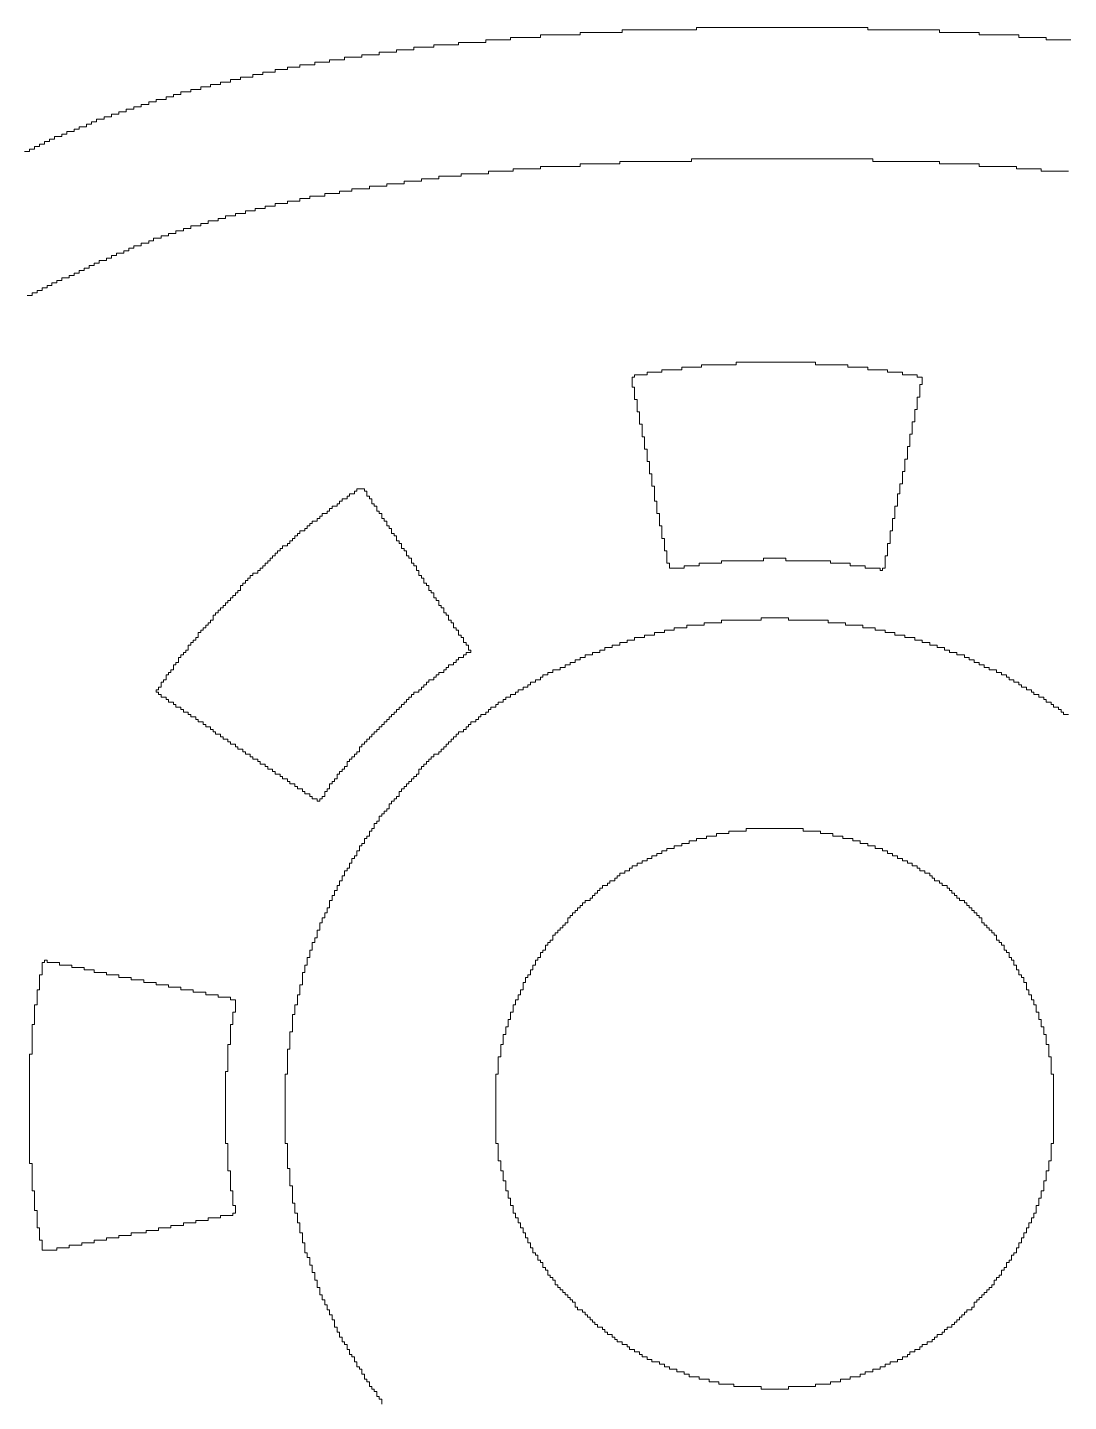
# Model space of a CAD drawing. Header units: inches. Extents: x 0.67 to 2.91, y 19.19 to 21.69.
# Drawn here: x 1.5884 to 1.8656, y 20.0282 to 20.394 of the extents above; entities that cross this region are included whole.
import ezdxf

# ---------------------------------------------------------------- set-up
doc = ezdxf.new("R2010")
doc.units = ezdxf.units.IN
doc.header["$LTSCALE"] = 1.21
doc.header["$MEASUREMENT"] = 0
doc.layers.add('R2V', color=7, linetype='Continuous')

msp = doc.modelspace()

# ---------------------------------------------------------------- linework, layer by layer
at = {"layer": 'R2V', "color": 5, "lineweight": 5}
for points in [[(1.58766, 20.36094, 0), (1.58899, 20.36094, 0), (1.58899, 20.3616, 0), (1.59031, 20.3616, 0), (1.59031, 20.36226, 0), (1.59163, 20.36226, 0), (1.59163, 20.36292, 0), (1.59295, 20.36292, 0), (1.59295, 20.36358, 0), (1.59427, 20.36358, 0), (1.59427, 20.36424, 0), (1.59559, 20.36424, 0), (1.59559, 20.3649, 0), (1.59757, 20.3649, 0), (1.59757, 20.36556, 0), (1.59889, 20.36556, 0), (1.59889, 20.36622, 0), (1.60087, 20.36622, 0), (1.60087, 20.36688, 0), (1.60219, 20.36688, 0), (1.60219, 20.36754, 0), (1.60417, 20.36754, 0), (1.60417, 20.3682, 0), (1.60549, 20.3682, 0), (1.60549, 20.36886, 0), (1.60681, 20.36886, 0), (1.60681, 20.36952, 0), (1.60879, 20.36952, 0), (1.60879, 20.37018, 0), (1.61077, 20.37018, 0), (1.61077, 20.37084, 0), (1.61275, 20.37084, 0), (1.61275, 20.37151, 0), (1.61473, 20.37151, 0), (1.61473, 20.37217, 0), (1.61671, 20.37217, 0), (1.61671, 20.37283, 0), (1.6187, 20.37283, 0), (1.6187, 20.37349, 0), (1.62068, 20.37349, 0), (1.62068, 20.37415, 0), (1.62266, 20.37415, 0), (1.62266, 20.37481, 0), (1.6253, 20.37481, 0), (1.6253, 20.37547, 0), (1.62728, 20.37547, 0), (1.62728, 20.37613, 0), (1.62926, 20.37613, 0), (1.62926, 20.37679, 0), (1.6319, 20.37679, 0), (1.6319, 20.37745, 0), (1.63454, 20.37745, 0), (1.63454, 20.37811, 0), (1.63718, 20.37811, 0), (1.63718, 20.37877, 0), (1.63982, 20.37877, 0), (1.63982, 20.37943, 0), (1.64246, 20.37943, 0), (1.64246, 20.38009, 0), (1.64511, 20.38009, 0), (1.64511, 20.38075, 0), (1.64841, 20.38075, 0), (1.64841, 20.38141, 0), (1.65105, 20.38141, 0), (1.65105, 20.38207, 0), (1.65435, 20.38207, 0), (1.65435, 20.38273, 0), (1.65765, 20.38273, 0), (1.65765, 20.38339, 0), (1.66095, 20.38339, 0), (1.66095, 20.38405, 0), (1.66491, 20.38405, 0), (1.66491, 20.38471, 0), (1.66887, 20.38471, 0), (1.66887, 20.38537, 0), (1.67284, 20.38537, 0), (1.67284, 20.38603, 0), (1.67746, 20.38603, 0), (1.67746, 20.38669, 0), (1.68208, 20.38669, 0), (1.68208, 20.38735, 0), (1.6867, 20.38735, 0), (1.6867, 20.38801, 0), (1.69132, 20.38801, 0), (1.69132, 20.38867, 0), (1.6966, 20.38867, 0), (1.6966, 20.38933, 0), (1.70321, 20.38933, 0), (1.70321, 20.38999, 0), (1.71047, 20.38999, 0), (1.71047, 20.39065, 0), (1.71707, 20.39065, 0), (1.71707, 20.39131, 0), (1.72499, 20.39131, 0), (1.72499, 20.39197, 0), (1.73556, 20.39197, 0), (1.73556, 20.39263, 0), (1.74678, 20.39263, 0), (1.74678, 20.39329, 0), (1.76659, 20.39329, 0), (1.76659, 20.39395, 0), (1.81214, 20.39395, 0)], [(1.81214, 20.39395, 0), (1.81214, 20.39329, 0), (1.83129, 20.39329, 0), (1.83129, 20.39263, 0), (1.84186, 20.39263, 0), (1.84186, 20.39197, 0), (1.85242, 20.39197, 0), (1.85242, 20.39131, 0), (1.85968, 20.39131, 0), (1.85968, 20.39065, 0), (1.86628, 20.39065, 0)], [(1.81347, 20.35896, 0), (1.76527, 20.35896, 0), (1.76527, 20.3583, 0), (1.74612, 20.3583, 0), (1.74612, 20.35764, 0), (1.73556, 20.35764, 0), (1.73556, 20.35698, 0), (1.72499, 20.35698, 0), (1.72499, 20.35632, 0), (1.71773, 20.35632, 0), (1.71773, 20.35566, 0), (1.71113, 20.35566, 0), (1.71113, 20.355, 0), (1.70387, 20.355, 0), (1.70387, 20.35434, 0), (1.69792, 20.35434, 0), (1.69792, 20.35368, 0), (1.6933, 20.35368, 0), (1.6933, 20.35302, 0), (1.68868, 20.35302, 0), (1.68868, 20.35236, 0), (1.68406, 20.35236, 0), (1.68406, 20.3517, 0), (1.67944, 20.3517, 0), (1.67944, 20.35104, 0), (1.67482, 20.35104, 0), (1.67482, 20.35038, 0), (1.67151, 20.35038, 0), (1.67151, 20.34972, 0), (1.66755, 20.34972, 0), (1.66755, 20.34906, 0), (1.66359, 20.34906, 0), (1.66359, 20.3484, 0), (1.66095, 20.3484, 0), (1.66095, 20.34774, 0), (1.65765, 20.34774, 0), (1.65765, 20.34708, 0), (1.65435, 20.34708, 0), (1.65435, 20.34642, 0), (1.65171, 20.34642, 0), (1.65171, 20.34576, 0), (1.64907, 20.34576, 0), (1.64907, 20.3451, 0), (1.64643, 20.3451, 0), (1.64643, 20.34444, 0), (1.64378, 20.34444, 0), (1.64378, 20.34378, 0), (1.64114, 20.34378, 0), (1.64114, 20.34311, 0), (1.63916, 20.34311, 0), (1.63916, 20.34245, 0), (1.63652, 20.34245, 0), (1.63652, 20.34179, 0), (1.63454, 20.34179, 0), (1.63454, 20.34113, 0), (1.6319, 20.34113, 0), (1.6319, 20.34047, 0), (1.62992, 20.34047, 0), (1.62992, 20.33981, 0), (1.62794, 20.33981, 0), (1.62794, 20.33915, 0), (1.62596, 20.33915, 0), (1.62596, 20.33849, 0), (1.62398, 20.33849, 0), (1.62398, 20.33783, 0), (1.622, 20.33783, 0), (1.622, 20.33717, 0), (1.62068, 20.33717, 0), (1.62068, 20.33651, 0), (1.6187, 20.33651, 0), (1.6187, 20.33585, 0), (1.61671, 20.33585, 0), (1.61671, 20.33519, 0), (1.61539, 20.33519, 0), (1.61539, 20.33453, 0), (1.61407, 20.33453, 0), (1.61407, 20.33387, 0), (1.61209, 20.33387, 0), (1.61209, 20.33321, 0), (1.61077, 20.33321, 0), (1.61077, 20.33255, 0), (1.60945, 20.33255, 0), (1.60945, 20.33189, 0), (1.60747, 20.33189, 0), (1.60747, 20.33123, 0), (1.60615, 20.33123, 0), (1.60615, 20.33057, 0), (1.60483, 20.33057, 0), (1.60483, 20.32991, 0), (1.60351, 20.32991, 0), (1.60351, 20.32925, 0), (1.60219, 20.32925, 0), (1.60219, 20.32859, 0), (1.60087, 20.32859, 0), (1.60087, 20.32793, 0), (1.59955, 20.32793, 0), (1.59955, 20.32727, 0), (1.59757, 20.32727, 0), (1.59757, 20.32661, 0), (1.59625, 20.32661, 0), (1.59625, 20.32595, 0), (1.59493, 20.32595, 0), (1.59493, 20.32529, 0), (1.59361, 20.32529, 0), (1.59361, 20.32463, 0), (1.59229, 20.32463, 0), (1.59229, 20.32397, 0), (1.59097, 20.32397, 0), (1.59097, 20.32331, 0), (1.58965, 20.32331, 0), (1.58965, 20.32265, 0), (1.58832, 20.32265, 0)], [(1.86562, 20.35566, 0), (1.85836, 20.35566, 0), (1.85836, 20.35632, 0), (1.85176, 20.35632, 0), (1.85176, 20.35698, 0), (1.84186, 20.35698, 0), (1.84186, 20.35764, 0), (1.83129, 20.35764, 0), (1.83129, 20.3583, 0), (1.81347, 20.3583, 0), (1.81347, 20.35896, 0)], [(1.79828, 20.30482, 0), (1.79828, 20.30416, 0), (1.80686, 20.30416, 0), (1.80686, 20.3035, 0), (1.81214, 20.3035, 0), (1.81214, 20.30284, 0), (1.81743, 20.30284, 0), (1.81743, 20.30218, 0), (1.82139, 20.30218, 0), (1.82139, 20.30152, 0), (1.82535, 20.30152, 0), (1.82535, 20.30086, 0), (1.82667, 20.30086, 0), (1.82667, 20.29888, 0), (1.82601, 20.29888, 0), (1.82601, 20.29558, 0), (1.82535, 20.29558, 0), (1.82535, 20.29228, 0), (1.82469, 20.29228, 0), (1.82469, 20.28898, 0), (1.82403, 20.28898, 0), (1.82403, 20.28567, 0), (1.82337, 20.28567, 0), (1.82337, 20.28237, 0), (1.82271, 20.28237, 0), (1.82271, 20.27907, 0), (1.82205, 20.27907, 0), (1.82205, 20.27577, 0), (1.82139, 20.27577, 0), (1.82139, 20.27247, 0), (1.82073, 20.27247, 0), (1.82073, 20.26983, 0), (1.82007, 20.26983, 0), (1.82007, 20.26653, 0), (1.81941, 20.26653, 0), (1.81941, 20.26323, 0), (1.81875, 20.26323, 0), (1.81875, 20.25993, 0), (1.81809, 20.25993, 0), (1.81809, 20.25662, 0), (1.81743, 20.25662, 0), (1.81743, 20.25332, 0), (1.81677, 20.25332, 0), (1.81677, 20.25002, 0), (1.81611, 20.25002, 0), (1.81611, 20.24936, 0), (1.81545, 20.24936, 0), (1.81545, 20.25002, 0), (1.81148, 20.25002, 0), (1.81148, 20.25068, 0), (1.80752, 20.25068, 0), (1.80752, 20.25134, 0), (1.80224, 20.25134, 0), (1.80224, 20.252, 0), (1.79036, 20.252, 0), (1.79036, 20.25266, 0), (1.78441, 20.25266, 0), (1.78441, 20.252, 0), (1.77319, 20.252, 0), (1.77319, 20.25134, 0), (1.76725, 20.25134, 0), (1.76725, 20.25068, 0), (1.76329, 20.25068, 0), (1.76329, 20.25002, 0), (1.75933, 20.25002, 0), (1.75933, 20.25134, 0), (1.75867, 20.25134, 0), (1.75867, 20.25464, 0), (1.75801, 20.25464, 0), (1.75801, 20.25794, 0), (1.75735, 20.25794, 0), (1.75735, 20.26125, 0), (1.75669, 20.26125, 0), (1.75669, 20.26455, 0), (1.75602, 20.26455, 0), (1.75602, 20.26785, 0), (1.75536, 20.26785, 0), (1.75536, 20.27181, 0), (1.7547, 20.27181, 0), (1.7547, 20.27511, 0), (1.75404, 20.27511, 0), (1.75404, 20.27841, 0), (1.75338, 20.27841, 0), (1.75338, 20.28171, 0), (1.75272, 20.28171, 0), (1.75272, 20.28501, 0), (1.75206, 20.28501, 0), (1.75206, 20.28832, 0), (1.7514, 20.28832, 0), (1.7514, 20.29162, 0), (1.75074, 20.29162, 0), (1.75074, 20.29492, 0), (1.75008, 20.29492, 0), (1.75008, 20.29822, 0), (1.74942, 20.29822, 0), (1.74942, 20.30086, 0), (1.75008, 20.30086, 0), (1.75008, 20.30152, 0), (1.75338, 20.30152, 0), (1.75338, 20.30218, 0), (1.75735, 20.30218, 0), (1.75735, 20.30284, 0), (1.76263, 20.30284, 0), (1.76263, 20.3035, 0), (1.76791, 20.3035, 0), (1.76791, 20.30416, 0), (1.77715, 20.30416, 0), (1.77715, 20.30482, 0), (1.79828, 20.30482, 0)], [(1.67812, 20.27115, 0), (1.67812, 20.27049, 0), (1.67878, 20.27049, 0), (1.67878, 20.26917, 0), (1.67944, 20.26917, 0), (1.67944, 20.26851, 0), (1.6801, 20.26851, 0), (1.6801, 20.26719, 0), (1.68076, 20.26719, 0), (1.68076, 20.26653, 0), (1.68142, 20.26653, 0), (1.68142, 20.26521, 0), (1.68208, 20.26521, 0), (1.68208, 20.26455, 0), (1.68274, 20.26455, 0), (1.68274, 20.26323, 0), (1.6834, 20.26323, 0), (1.6834, 20.26257, 0), (1.68406, 20.26257, 0), (1.68406, 20.26125, 0), (1.68472, 20.26125, 0), (1.68472, 20.26059, 0), (1.68538, 20.26059, 0), (1.68538, 20.25926, 0), (1.68604, 20.25926, 0), (1.68604, 20.2586, 0), (1.6867, 20.2586, 0), (1.6867, 20.25728, 0), (1.68736, 20.25728, 0), (1.68736, 20.25662, 0), (1.68802, 20.25662, 0), (1.68802, 20.2553, 0), (1.68868, 20.2553, 0), (1.68868, 20.25464, 0), (1.68934, 20.25464, 0), (1.68934, 20.25332, 0), (1.69, 20.25332, 0), (1.69, 20.25266, 0), (1.69066, 20.25266, 0), (1.69066, 20.25134, 0), (1.69132, 20.25134, 0), (1.69132, 20.25068, 0), (1.69198, 20.25068, 0), (1.69198, 20.24936, 0), (1.69264, 20.24936, 0), (1.69264, 20.24804, 0), (1.6933, 20.24804, 0), (1.6933, 20.24738, 0), (1.69396, 20.24738, 0), (1.69396, 20.24606, 0), (1.69462, 20.24606, 0), (1.69462, 20.2454, 0), (1.69528, 20.2454, 0), (1.69528, 20.24408, 0), (1.69594, 20.24408, 0), (1.69594, 20.24342, 0), (1.6966, 20.24342, 0), (1.6966, 20.2421, 0), (1.69726, 20.2421, 0), (1.69726, 20.24144, 0), (1.69792, 20.24144, 0), (1.69792, 20.24012, 0), (1.69858, 20.24012, 0), (1.69858, 20.23946, 0), (1.69924, 20.23946, 0), (1.69924, 20.23814, 0), (1.6999, 20.23814, 0), (1.6999, 20.23748, 0), (1.70056, 20.23748, 0), (1.70056, 20.23616, 0), (1.70123, 20.23616, 0), (1.70123, 20.2355, 0), (1.70189, 20.2355, 0), (1.70189, 20.23418, 0), (1.70255, 20.23418, 0), (1.70255, 20.23352, 0), (1.70321, 20.23352, 0), (1.70321, 20.2322, 0), (1.70387, 20.2322, 0), (1.70387, 20.23153, 0), (1.70453, 20.23153, 0), (1.70453, 20.23021, 0), (1.70519, 20.23021, 0), (1.70519, 20.22955, 0), (1.70585, 20.22955, 0), (1.70585, 20.22823, 0), (1.70651, 20.22823, 0), (1.70651, 20.22757, 0), (1.70519, 20.22757, 0), (1.70519, 20.22691, 0), (1.70453, 20.22691, 0), (1.70453, 20.22625, 0), (1.70321, 20.22625, 0), (1.70321, 20.22559, 0), (1.70255, 20.22559, 0), (1.70255, 20.22493, 0), (1.70189, 20.22493, 0), (1.70189, 20.22427, 0), (1.70056, 20.22427, 0), (1.70056, 20.22361, 0), (1.6999, 20.22361, 0), (1.6999, 20.22295, 0), (1.69924, 20.22295, 0), (1.69924, 20.22229, 0), (1.69792, 20.22229, 0), (1.69792, 20.22163, 0), (1.69726, 20.22163, 0), (1.69726, 20.22097, 0), (1.6966, 20.22097, 0), (1.6966, 20.22031, 0), (1.69528, 20.22031, 0), (1.69528, 20.21965, 0), (1.69462, 20.21965, 0), (1.69462, 20.21899, 0), (1.69396, 20.21899, 0), (1.69396, 20.21833, 0), (1.6933, 20.21833, 0), (1.6933, 20.21767, 0), (1.69264, 20.21767, 0), (1.69264, 20.21701, 0), (1.69132, 20.21701, 0), (1.69132, 20.21635, 0), (1.69066, 20.21635, 0), (1.69066, 20.21569, 0), (1.69, 20.21569, 0), (1.69, 20.21503, 0), (1.68934, 20.21503, 0), (1.68934, 20.21437, 0), (1.68868, 20.21437, 0), (1.68868, 20.21371, 0), (1.68802, 20.21371, 0), (1.68802, 20.21305, 0), (1.68736, 20.21305, 0), (1.68736, 20.21239, 0), (1.6867, 20.21239, 0), (1.6867, 20.21173, 0), (1.68604, 20.21173, 0), (1.68604, 20.21107, 0), (1.68538, 20.21107, 0), (1.68538, 20.21041, 0), (1.68472, 20.21041, 0), (1.68472, 20.20975, 0), (1.68406, 20.20975, 0), (1.68406, 20.20909, 0), (1.6834, 20.20909, 0), (1.6834, 20.20843, 0), (1.68274, 20.20843, 0), (1.68274, 20.20777, 0), (1.68208, 20.20777, 0), (1.68208, 20.20711, 0), (1.68142, 20.20711, 0), (1.68142, 20.20645, 0), (1.68076, 20.20645, 0), (1.68076, 20.20579, 0), (1.6801, 20.20579, 0), (1.6801, 20.20513, 0), (1.67944, 20.20513, 0), (1.67944, 20.20447, 0), (1.67878, 20.20447, 0), (1.67878, 20.20381, 0), (1.67812, 20.20381, 0), (1.67812, 20.20314, 0), (1.67746, 20.20314, 0), (1.67746, 20.20248, 0), (1.6768, 20.20248, 0), (1.6768, 20.20116, 0), (1.67614, 20.20116, 0), (1.67614, 20.2005, 0), (1.67548, 20.2005, 0), (1.67548, 20.19984, 0), (1.67482, 20.19984, 0), (1.67482, 20.19918, 0), (1.67416, 20.19918, 0), (1.67416, 20.19852, 0), (1.6735, 20.19852, 0), (1.6735, 20.1972, 0), (1.67284, 20.1972, 0), (1.67284, 20.19654, 0), (1.67217, 20.19654, 0), (1.67217, 20.19588, 0), (1.67151, 20.19588, 0), (1.67151, 20.19522, 0), (1.67085, 20.19522, 0), (1.67085, 20.1939, 0), (1.67019, 20.1939, 0), (1.67019, 20.19324, 0), (1.66953, 20.19324, 0), (1.66953, 20.19258, 0), (1.66887, 20.19258, 0), (1.66887, 20.19126, 0), (1.66821, 20.19126, 0), (1.66821, 20.1906, 0), (1.66755, 20.1906, 0), (1.66755, 20.18928, 0), (1.66689, 20.18928, 0), (1.66689, 20.18862, 0), (1.66623, 20.18862, 0), (1.66623, 20.18796, 0), (1.66557, 20.18796, 0), (1.66557, 20.18862, 0), (1.66425, 20.18862, 0), (1.66425, 20.18928, 0), (1.66359, 20.18928, 0), (1.66359, 20.18994, 0), (1.66227, 20.18994, 0), (1.66227, 20.1906, 0), (1.66161, 20.1906, 0), (1.66161, 20.19126, 0), (1.66029, 20.19126, 0), (1.66029, 20.19192, 0), (1.65963, 20.19192, 0), (1.65963, 20.19258, 0), (1.65831, 20.19258, 0), (1.65831, 20.19324, 0), (1.65765, 20.19324, 0), (1.65765, 20.1939, 0), (1.65633, 20.1939, 0), (1.65633, 20.19456, 0), (1.65567, 20.19456, 0), (1.65567, 20.19522, 0), (1.65435, 20.19522, 0), (1.65435, 20.19588, 0), (1.65369, 20.19588, 0), (1.65369, 20.19654, 0), (1.65237, 20.19654, 0), (1.65237, 20.1972, 0), (1.65171, 20.1972, 0), (1.65171, 20.19786, 0), (1.65039, 20.19786, 0), (1.65039, 20.19852, 0), (1.64973, 20.19852, 0), (1.64973, 20.19918, 0), (1.64841, 20.19918, 0), (1.64841, 20.19984, 0), (1.64775, 20.19984, 0), (1.64775, 20.2005, 0), (1.64643, 20.2005, 0), (1.64643, 20.20116, 0), (1.64577, 20.20116, 0), (1.64577, 20.20182, 0), (1.64444, 20.20182, 0), (1.64444, 20.20248, 0), (1.64378, 20.20248, 0), (1.64378, 20.20314, 0), (1.64246, 20.20314, 0), (1.64246, 20.20381, 0), (1.6418, 20.20381, 0), (1.6418, 20.20447, 0), (1.64048, 20.20447, 0), (1.64048, 20.20513, 0), (1.63982, 20.20513, 0), (1.63982, 20.20579, 0), (1.6385, 20.20579, 0), (1.6385, 20.20645, 0), (1.63784, 20.20645, 0), (1.63784, 20.20711, 0), (1.63718, 20.20711, 0), (1.63718, 20.20777, 0), (1.63586, 20.20777, 0), (1.63586, 20.20843, 0), (1.6352, 20.20843, 0), (1.6352, 20.20909, 0), (1.63388, 20.20909, 0), (1.63388, 20.20975, 0), (1.63322, 20.20975, 0), (1.63322, 20.21041, 0), (1.6319, 20.21041, 0), (1.6319, 20.21107, 0), (1.63124, 20.21107, 0), (1.63124, 20.21173, 0), (1.62992, 20.21173, 0), (1.62992, 20.21239, 0), (1.62926, 20.21239, 0), (1.62926, 20.21305, 0), (1.62794, 20.21305, 0), (1.62794, 20.21371, 0), (1.62728, 20.21371, 0), (1.62728, 20.21437, 0), (1.62596, 20.21437, 0), (1.62596, 20.21503, 0), (1.6253, 20.21503, 0), (1.6253, 20.21569, 0), (1.62398, 20.21569, 0), (1.62398, 20.21635, 0), (1.62332, 20.21635, 0), (1.62332, 20.21701, 0), (1.62266, 20.21701, 0), (1.62266, 20.21767, 0), (1.62332, 20.21767, 0), (1.62332, 20.21833, 0), (1.62398, 20.21833, 0), (1.62398, 20.21965, 0), (1.62464, 20.21965, 0), (1.62464, 20.22031, 0), (1.6253, 20.22031, 0), (1.6253, 20.22163, 0), (1.62596, 20.22163, 0), (1.62596, 20.22229, 0), (1.62662, 20.22229, 0), (1.62662, 20.22295, 0), (1.62728, 20.22295, 0), (1.62728, 20.22427, 0), (1.62794, 20.22427, 0), (1.62794, 20.22493, 0), (1.6286, 20.22493, 0), (1.6286, 20.22625, 0), (1.62926, 20.22625, 0), (1.62926, 20.22691, 0), (1.62992, 20.22691, 0), (1.62992, 20.22757, 0), (1.63058, 20.22757, 0), (1.63058, 20.22823, 0), (1.63124, 20.22823, 0), (1.63124, 20.22955, 0), (1.6319, 20.22955, 0), (1.6319, 20.23021, 0), (1.63256, 20.23021, 0), (1.63256, 20.23087, 0), (1.63322, 20.23087, 0), (1.63322, 20.23153, 0), (1.63388, 20.23153, 0), (1.63388, 20.23286, 0), (1.63454, 20.23286, 0), (1.63454, 20.23352, 0), (1.6352, 20.23352, 0), (1.6352, 20.23418, 0), (1.63586, 20.23418, 0), (1.63586, 20.23484, 0), (1.63652, 20.23484, 0), (1.63652, 20.2355, 0), (1.63718, 20.2355, 0), (1.63718, 20.23616, 0), (1.63784, 20.23616, 0), (1.63784, 20.23748, 0), (1.6385, 20.23748, 0), (1.6385, 20.23814, 0), (1.63916, 20.23814, 0), (1.63916, 20.2388, 0), (1.63982, 20.2388, 0), (1.63982, 20.23946, 0), (1.64048, 20.23946, 0), (1.64048, 20.24012, 0), (1.64114, 20.24012, 0), (1.64114, 20.24078, 0), (1.6418, 20.24078, 0), (1.6418, 20.24144, 0), (1.64246, 20.24144, 0), (1.64246, 20.2421, 0), (1.64312, 20.2421, 0), (1.64312, 20.24276, 0), (1.64378, 20.24276, 0), (1.64378, 20.24342, 0), (1.64444, 20.24342, 0), (1.64444, 20.24408, 0), (1.64511, 20.24408, 0), (1.64511, 20.2454, 0), (1.64577, 20.2454, 0), (1.64577, 20.24606, 0), (1.64643, 20.24606, 0), (1.64643, 20.24672, 0), (1.64709, 20.24672, 0), (1.64709, 20.24738, 0), (1.64775, 20.24738, 0), (1.64775, 20.24804, 0), (1.64841, 20.24804, 0), (1.64841, 20.2487, 0), (1.64973, 20.2487, 0), (1.64973, 20.24936, 0), (1.65039, 20.24936, 0), (1.65039, 20.25002, 0), (1.65105, 20.25002, 0), (1.65105, 20.25068, 0), (1.65171, 20.25068, 0), (1.65171, 20.25134, 0), (1.65237, 20.25134, 0), (1.65237, 20.252, 0), (1.65303, 20.252, 0), (1.65303, 20.25266, 0), (1.65369, 20.25266, 0), (1.65369, 20.25332, 0), (1.65435, 20.25332, 0), (1.65435, 20.25398, 0), (1.65501, 20.25398, 0), (1.65501, 20.25464, 0), (1.65567, 20.25464, 0), (1.65567, 20.2553, 0), (1.65633, 20.2553, 0), (1.65633, 20.25596, 0), (1.65765, 20.25596, 0), (1.65765, 20.25662, 0), (1.65831, 20.25662, 0), (1.65831, 20.25728, 0), (1.65897, 20.25728, 0), (1.65897, 20.25794, 0), (1.65963, 20.25794, 0), (1.65963, 20.2586, 0), (1.66029, 20.2586, 0), (1.66029, 20.25926, 0), (1.66095, 20.25926, 0), (1.66095, 20.25993, 0), (1.66227, 20.25993, 0), (1.66227, 20.26059, 0), (1.66293, 20.26059, 0), (1.66293, 20.26125, 0), (1.66359, 20.26125, 0), (1.66359, 20.26191, 0), (1.66425, 20.26191, 0), (1.66425, 20.26257, 0), (1.66557, 20.26257, 0), (1.66557, 20.26323, 0), (1.66623, 20.26323, 0), (1.66623, 20.26389, 0), (1.66689, 20.26389, 0), (1.66689, 20.26455, 0), (1.66821, 20.26455, 0), (1.66821, 20.26521, 0), (1.66887, 20.26521, 0), (1.66887, 20.26587, 0), (1.66953, 20.26587, 0), (1.66953, 20.26653, 0), (1.67085, 20.26653, 0), (1.67085, 20.26719, 0), (1.67151, 20.26719, 0), (1.67151, 20.26785, 0), (1.67217, 20.26785, 0), (1.67217, 20.26851, 0), (1.6735, 20.26851, 0), (1.6735, 20.26917, 0), (1.67416, 20.26917, 0), (1.67416, 20.26983, 0), (1.67548, 20.26983, 0), (1.67548, 20.27049, 0), (1.67614, 20.27049, 0), (1.67614, 20.27115, 0), (1.67812, 20.27115, 0)], [(1.68274, 20.02752, 0), (1.68274, 20.02884, 0), (1.68208, 20.02884, 0), (1.68208, 20.0295, 0), (1.68142, 20.0295, 0), (1.68142, 20.03082, 0), (1.68076, 20.03082, 0), (1.68076, 20.03148, 0), (1.6801, 20.03148, 0), (1.6801, 20.03214, 0), (1.67944, 20.03214, 0), (1.67944, 20.03346, 0), (1.67878, 20.03346, 0), (1.67878, 20.03412, 0), (1.67812, 20.03412, 0), (1.67812, 20.03544, 0), (1.67746, 20.03544, 0), (1.67746, 20.03677, 0), (1.6768, 20.03677, 0), (1.6768, 20.03743, 0), (1.67614, 20.03743, 0), (1.67614, 20.03875, 0), (1.67548, 20.03875, 0), (1.67548, 20.04007, 0), (1.67482, 20.04007, 0), (1.67482, 20.04073, 0), (1.67416, 20.04073, 0), (1.67416, 20.04205, 0), (1.6735, 20.04205, 0), (1.6735, 20.04337, 0), (1.67284, 20.04337, 0), (1.67284, 20.04403, 0), (1.67217, 20.04403, 0), (1.67217, 20.04535, 0), (1.67151, 20.04535, 0), (1.67151, 20.04667, 0), (1.67085, 20.04667, 0), (1.67085, 20.04799, 0), (1.67019, 20.04799, 0), (1.67019, 20.04997, 0), (1.66953, 20.04997, 0), (1.66953, 20.05129, 0), (1.66887, 20.05129, 0), (1.66887, 20.05261, 0), (1.66821, 20.05261, 0), (1.66821, 20.05393, 0), (1.66755, 20.05393, 0), (1.66755, 20.05525, 0), (1.66689, 20.05525, 0), (1.66689, 20.05657, 0), (1.66623, 20.05657, 0), (1.66623, 20.05855, 0), (1.66557, 20.05855, 0), (1.66557, 20.06053, 0), (1.66491, 20.06053, 0), (1.66491, 20.06251, 0), (1.66425, 20.06251, 0), (1.66425, 20.0645, 0), (1.66359, 20.0645, 0), (1.66359, 20.06648, 0), (1.66293, 20.06648, 0), (1.66293, 20.0678, 0), (1.66227, 20.0678, 0), (1.66227, 20.07044, 0), (1.66161, 20.07044, 0), (1.66161, 20.07308, 0), (1.66095, 20.07308, 0), (1.66095, 20.07572, 0), (1.66029, 20.07572, 0), (1.66029, 20.07836, 0), (1.65963, 20.07836, 0), (1.65963, 20.081, 0), (1.65897, 20.081, 0), (1.65897, 20.08562, 0), (1.65831, 20.08562, 0), (1.65831, 20.09024, 0), (1.65765, 20.09024, 0), (1.65765, 20.09685, 0), (1.65699, 20.09685, 0), (1.65699, 20.11533, 0), (1.65765, 20.11533, 0), (1.65765, 20.12194, 0), (1.65831, 20.12194, 0), (1.65831, 20.12656, 0), (1.65897, 20.12656, 0), (1.65897, 20.13118, 0), (1.65963, 20.13118, 0), (1.65963, 20.13382, 0), (1.66029, 20.13382, 0), (1.66029, 20.13646, 0), (1.66095, 20.13646, 0), (1.66095, 20.1391, 0), (1.66161, 20.1391, 0), (1.66161, 20.1424, 0), (1.66227, 20.1424, 0), (1.66227, 20.14438, 0), (1.66293, 20.14438, 0), (1.66293, 20.14636, 0), (1.66359, 20.14636, 0), (1.66359, 20.14835, 0), (1.66425, 20.14835, 0), (1.66425, 20.15033, 0), (1.66491, 20.15033, 0), (1.66491, 20.15165, 0), (1.66557, 20.15165, 0), (1.66557, 20.15363, 0), (1.66623, 20.15363, 0), (1.66623, 20.15561, 0), (1.66689, 20.15561, 0), (1.66689, 20.15693, 0), (1.66755, 20.15693, 0), (1.66755, 20.15825, 0), (1.66821, 20.15825, 0), (1.66821, 20.15957, 0), (1.66887, 20.15957, 0), (1.66887, 20.16155, 0), (1.66953, 20.16155, 0), (1.66953, 20.16287, 0), (1.67019, 20.16287, 0), (1.67019, 20.16419, 0), (1.67085, 20.16419, 0), (1.67085, 20.16551, 0), (1.67151, 20.16551, 0), (1.67151, 20.16683, 0), (1.67217, 20.16683, 0), (1.67217, 20.16815, 0), (1.67284, 20.16815, 0), (1.67284, 20.16947, 0), (1.6735, 20.16947, 0), (1.6735, 20.17013, 0), (1.67416, 20.17013, 0), (1.67416, 20.17145, 0), (1.67482, 20.17145, 0), (1.67482, 20.17277, 0), (1.67548, 20.17277, 0), (1.67548, 20.17343, 0), (1.67614, 20.17343, 0), (1.67614, 20.17475, 0), (1.6768, 20.17475, 0), (1.6768, 20.17608, 0), (1.67746, 20.17608, 0), (1.67746, 20.17674, 0), (1.67812, 20.17674, 0), (1.67812, 20.17806, 0), (1.67878, 20.17806, 0), (1.67878, 20.17872, 0), (1.67944, 20.17872, 0), (1.67944, 20.18004, 0), (1.6801, 20.18004, 0), (1.6801, 20.1807, 0), (1.68076, 20.1807, 0), (1.68076, 20.18202, 0), (1.68142, 20.18202, 0), (1.68142, 20.18268, 0), (1.68208, 20.18268, 0), (1.68208, 20.184, 0), (1.68274, 20.184, 0), (1.68274, 20.18466, 0), (1.6834, 20.18466, 0), (1.6834, 20.18532, 0), (1.68406, 20.18532, 0), (1.68406, 20.18598, 0), (1.68472, 20.18598, 0), (1.68472, 20.1873, 0), (1.68538, 20.1873, 0), (1.68538, 20.18796, 0), (1.68604, 20.18796, 0), (1.68604, 20.18862, 0), (1.6867, 20.18862, 0), (1.6867, 20.18928, 0), (1.68736, 20.18928, 0), (1.68736, 20.1906, 0), (1.68802, 20.1906, 0), (1.68802, 20.19126, 0), (1.68868, 20.19126, 0), (1.68868, 20.19192, 0), (1.68934, 20.19192, 0), (1.68934, 20.19258, 0), (1.69, 20.19258, 0), (1.69, 20.19324, 0), (1.69066, 20.19324, 0), (1.69066, 20.1939, 0), (1.69132, 20.1939, 0), (1.69132, 20.19456, 0), (1.69198, 20.19456, 0), (1.69198, 20.19522, 0), (1.69264, 20.19522, 0), (1.69264, 20.19654, 0), (1.6933, 20.19654, 0), (1.6933, 20.1972, 0), (1.69396, 20.1972, 0), (1.69396, 20.19786, 0), (1.69462, 20.19786, 0), (1.69462, 20.19852, 0), (1.69528, 20.19852, 0), (1.69528, 20.19918, 0), (1.69594, 20.19918, 0), (1.69594, 20.19984, 0), (1.6966, 20.19984, 0), (1.6966, 20.2005, 0), (1.69792, 20.2005, 0), (1.69792, 20.20116, 0), (1.69858, 20.20116, 0), (1.69858, 20.20182, 0), (1.69924, 20.20182, 0), (1.69924, 20.20248, 0), (1.6999, 20.20248, 0), (1.6999, 20.20314, 0), (1.70056, 20.20314, 0), (1.70056, 20.20381, 0), (1.70123, 20.20381, 0), (1.70123, 20.20447, 0), (1.70189, 20.20447, 0), (1.70189, 20.20513, 0), (1.70255, 20.20513, 0), (1.70255, 20.20579, 0), (1.70321, 20.20579, 0), (1.70321, 20.20645, 0), (1.70453, 20.20645, 0), (1.70453, 20.20711, 0), (1.70519, 20.20711, 0), (1.70519, 20.20777, 0), (1.70585, 20.20777, 0), (1.70585, 20.20843, 0), (1.70651, 20.20843, 0), (1.70651, 20.20909, 0), (1.70783, 20.20909, 0), (1.70783, 20.20975, 0), (1.70849, 20.20975, 0), (1.70849, 20.21041, 0), (1.70915, 20.21041, 0), (1.70915, 20.21107, 0), (1.71047, 20.21107, 0), (1.71047, 20.21173, 0), (1.71113, 20.21173, 0), (1.71113, 20.21239, 0), (1.71179, 20.21239, 0), (1.71179, 20.21305, 0), (1.71311, 20.21305, 0), (1.71311, 20.21371, 0), (1.71377, 20.21371, 0), (1.71377, 20.21437, 0), (1.71509, 20.21437, 0), (1.71509, 20.21503, 0), (1.71575, 20.21503, 0), (1.71575, 20.21569, 0), (1.71707, 20.21569, 0), (1.71707, 20.21635, 0), (1.71839, 20.21635, 0), (1.71839, 20.21701, 0), (1.71905, 20.21701, 0), (1.71905, 20.21767, 0), (1.72037, 20.21767, 0), (1.72037, 20.21833, 0), (1.72169, 20.21833, 0), (1.72169, 20.21899, 0), (1.72235, 20.21899, 0), (1.72235, 20.21965, 0), (1.72367, 20.21965, 0), (1.72367, 20.22031, 0), (1.72499, 20.22031, 0), (1.72499, 20.22097, 0), (1.72565, 20.22097, 0), (1.72565, 20.22163, 0), (1.72697, 20.22163, 0), (1.72697, 20.22229, 0), (1.72829, 20.22229, 0), (1.72829, 20.22295, 0), (1.73028, 20.22295, 0), (1.73028, 20.22361, 0), (1.7316, 20.22361, 0), (1.7316, 20.22427, 0), (1.73292, 20.22427, 0), (1.73292, 20.22493, 0), (1.73424, 20.22493, 0), (1.73424, 20.22559, 0), (1.73556, 20.22559, 0), (1.73556, 20.22625, 0), (1.73688, 20.22625, 0), (1.73688, 20.22691, 0), (1.73886, 20.22691, 0), (1.73886, 20.22757, 0), (1.74084, 20.22757, 0), (1.74084, 20.22823, 0), (1.74216, 20.22823, 0), (1.74216, 20.22889, 0), (1.74414, 20.22889, 0), (1.74414, 20.22955, 0), (1.74612, 20.22955, 0), (1.74612, 20.23021, 0), (1.7481, 20.23021, 0), (1.7481, 20.23087, 0), (1.75008, 20.23087, 0), (1.75008, 20.23153, 0), (1.75272, 20.23153, 0), (1.75272, 20.2322, 0), (1.75536, 20.2322, 0), (1.75536, 20.23286, 0), (1.75801, 20.23286, 0), (1.75801, 20.23352, 0), (1.76065, 20.23352, 0), (1.76065, 20.23418, 0), (1.76395, 20.23418, 0), (1.76395, 20.23484, 0), (1.76857, 20.23484, 0), (1.76857, 20.2355, 0), (1.77319, 20.2355, 0), (1.77319, 20.23616, 0), (1.78375, 20.23616, 0), (1.78375, 20.23682, 0), (1.79102, 20.23682, 0)], [(1.79102, 20.23682, 0), (1.79102, 20.23616, 0), (1.80158, 20.23616, 0), (1.80158, 20.2355, 0), (1.8062, 20.2355, 0), (1.8062, 20.23484, 0), (1.81082, 20.23484, 0), (1.81082, 20.23418, 0), (1.81413, 20.23418, 0), (1.81413, 20.23352, 0), (1.81677, 20.23352, 0), (1.81677, 20.23286, 0), (1.81941, 20.23286, 0), (1.81941, 20.2322, 0), (1.82205, 20.2322, 0), (1.82205, 20.23153, 0), (1.82469, 20.23153, 0), (1.82469, 20.23087, 0), (1.82667, 20.23087, 0), (1.82667, 20.23021, 0), (1.82865, 20.23021, 0), (1.82865, 20.22955, 0), (1.83063, 20.22955, 0), (1.83063, 20.22889, 0), (1.83261, 20.22889, 0), (1.83261, 20.22823, 0), (1.83393, 20.22823, 0), (1.83393, 20.22757, 0), (1.83591, 20.22757, 0), (1.83591, 20.22691, 0), (1.83789, 20.22691, 0), (1.83789, 20.22625, 0), (1.83921, 20.22625, 0), (1.83921, 20.22559, 0), (1.84054, 20.22559, 0), (1.84054, 20.22493, 0), (1.84186, 20.22493, 0), (1.84186, 20.22427, 0), (1.84318, 20.22427, 0), (1.84318, 20.22361, 0), (1.8445, 20.22361, 0), (1.8445, 20.22295, 0), (1.84648, 20.22295, 0), (1.84648, 20.22229, 0), (1.8478, 20.22229, 0), (1.8478, 20.22163, 0), (1.84912, 20.22163, 0), (1.84912, 20.22097, 0), (1.84978, 20.22097, 0), (1.84978, 20.22031, 0), (1.8511, 20.22031, 0), (1.8511, 20.21965, 0), (1.85242, 20.21965, 0), (1.85242, 20.21899, 0), (1.85308, 20.21899, 0), (1.85308, 20.21833, 0), (1.8544, 20.21833, 0), (1.8544, 20.21767, 0), (1.85572, 20.21767, 0), (1.85572, 20.21701, 0), (1.85638, 20.21701, 0), (1.85638, 20.21635, 0), (1.8577, 20.21635, 0), (1.8577, 20.21569, 0), (1.85902, 20.21569, 0), (1.85902, 20.21503, 0), (1.85968, 20.21503, 0), (1.85968, 20.21437, 0), (1.861, 20.21437, 0), (1.861, 20.21371, 0), (1.86166, 20.21371, 0), (1.86166, 20.21305, 0), (1.86298, 20.21305, 0), (1.86298, 20.21239, 0), (1.86364, 20.21239, 0), (1.86364, 20.21173, 0), (1.8643, 20.21173, 0), (1.8643, 20.21107, 0), (1.86562, 20.21107, 0)], [(1.79498, 20.1807, 0), (1.77979, 20.1807, 0), (1.77979, 20.18004, 0), (1.77517, 20.18004, 0), (1.77517, 20.17938, 0), (1.77187, 20.17938, 0), (1.77187, 20.17872, 0), (1.76923, 20.17872, 0), (1.76923, 20.17806, 0), (1.76659, 20.17806, 0), (1.76659, 20.1774, 0), (1.76461, 20.1774, 0), (1.76461, 20.17674, 0), (1.76263, 20.17674, 0), (1.76263, 20.17608, 0), (1.76065, 20.17608, 0), (1.76065, 20.17541, 0), (1.75867, 20.17541, 0), (1.75867, 20.17475, 0), (1.75735, 20.17475, 0), (1.75735, 20.17409, 0), (1.75602, 20.17409, 0), (1.75602, 20.17343, 0), (1.7547, 20.17343, 0), (1.7547, 20.17277, 0), (1.75338, 20.17277, 0), (1.75338, 20.17211, 0), (1.75206, 20.17211, 0), (1.75206, 20.17145, 0), (1.75074, 20.17145, 0), (1.75074, 20.17079, 0), (1.74942, 20.17079, 0), (1.74942, 20.17013, 0), (1.74876, 20.17013, 0), (1.74876, 20.16947, 0), (1.74744, 20.16947, 0), (1.74744, 20.16881, 0), (1.74612, 20.16881, 0), (1.74612, 20.16815, 0), (1.74546, 20.16815, 0), (1.74546, 20.16749, 0), (1.7448, 20.16749, 0), (1.7448, 20.16683, 0), (1.74348, 20.16683, 0), (1.74348, 20.16617, 0), (1.74282, 20.16617, 0), (1.74282, 20.16551, 0), (1.7415, 20.16551, 0), (1.7415, 20.16485, 0), (1.74084, 20.16485, 0), (1.74084, 20.16419, 0), (1.74018, 20.16419, 0), (1.74018, 20.16353, 0), (1.73952, 20.16353, 0), (1.73952, 20.16287, 0), (1.73886, 20.16287, 0), (1.73886, 20.16221, 0), (1.7382, 20.16221, 0), (1.7382, 20.16155, 0), (1.73688, 20.16155, 0), (1.73688, 20.16089, 0), (1.73622, 20.16089, 0), (1.73622, 20.16023, 0), (1.73556, 20.16023, 0), (1.73556, 20.15957, 0), (1.7349, 20.15957, 0), (1.7349, 20.15891, 0), (1.73424, 20.15891, 0), (1.73424, 20.15825, 0), (1.73358, 20.15825, 0), (1.73358, 20.15759, 0), (1.73292, 20.15759, 0), (1.73292, 20.15693, 0), (1.73226, 20.15693, 0), (1.73226, 20.15561, 0), (1.7316, 20.15561, 0), (1.7316, 20.15495, 0), (1.73094, 20.15495, 0), (1.73094, 20.15429, 0), (1.73028, 20.15429, 0), (1.73028, 20.15363, 0), (1.72962, 20.15363, 0), (1.72962, 20.15297, 0), (1.72896, 20.15297, 0), (1.72896, 20.15231, 0), (1.72829, 20.15231, 0), (1.72829, 20.15099, 0), (1.72763, 20.15099, 0), (1.72763, 20.15033, 0), (1.72697, 20.15033, 0), (1.72697, 20.14967, 0), (1.72631, 20.14967, 0), (1.72631, 20.14835, 0), (1.72565, 20.14835, 0), (1.72565, 20.14768, 0), (1.72499, 20.14768, 0), (1.72499, 20.14636, 0), (1.72433, 20.14636, 0), (1.72433, 20.1457, 0), (1.72367, 20.1457, 0), (1.72367, 20.14438, 0), (1.72301, 20.14438, 0), (1.72301, 20.14306, 0), (1.72235, 20.14306, 0), (1.72235, 20.14174, 0), (1.72169, 20.14174, 0), (1.72169, 20.14108, 0), (1.72103, 20.14108, 0), (1.72103, 20.13976, 0), (1.72037, 20.13976, 0), (1.72037, 20.13778, 0), (1.71971, 20.13778, 0), (1.71971, 20.13646, 0), (1.71905, 20.13646, 0), (1.71905, 20.13514, 0), (1.71839, 20.13514, 0), (1.71839, 20.13382, 0), (1.71773, 20.13382, 0), (1.71773, 20.13184, 0), (1.71707, 20.13184, 0), (1.71707, 20.12986, 0), (1.71641, 20.12986, 0), (1.71641, 20.12788, 0), (1.71575, 20.12788, 0), (1.71575, 20.1259, 0), (1.71509, 20.1259, 0), (1.71509, 20.12326, 0), (1.71443, 20.12326, 0), (1.71443, 20.11996, 0), (1.71377, 20.11996, 0), (1.71377, 20.11533, 0), (1.71311, 20.11533, 0), (1.71311, 20.09685, 0), (1.71377, 20.09685, 0), (1.71377, 20.09223, 0), (1.71443, 20.09223, 0), (1.71443, 20.08958, 0), (1.71509, 20.08958, 0), (1.71509, 20.08694, 0), (1.71575, 20.08694, 0), (1.71575, 20.0843, 0), (1.71641, 20.0843, 0), (1.71641, 20.08232, 0), (1.71707, 20.08232, 0), (1.71707, 20.08034, 0), (1.71773, 20.08034, 0), (1.71773, 20.07836, 0), (1.71839, 20.07836, 0), (1.71839, 20.07704, 0), (1.71905, 20.07704, 0), (1.71905, 20.07572, 0), (1.71971, 20.07572, 0), (1.71971, 20.0744, 0), (1.72037, 20.0744, 0), (1.72037, 20.07308, 0), (1.72103, 20.07308, 0), (1.72103, 20.07176, 0), (1.72169, 20.07176, 0), (1.72169, 20.07044, 0), (1.72235, 20.07044, 0), (1.72235, 20.06912, 0), (1.72301, 20.06912, 0), (1.72301, 20.0678, 0), (1.72367, 20.0678, 0), (1.72367, 20.06714, 0), (1.72433, 20.06714, 0), (1.72433, 20.06582, 0), (1.72499, 20.06582, 0), (1.72499, 20.06516, 0), (1.72565, 20.06516, 0), (1.72565, 20.06384, 0), (1.72631, 20.06384, 0), (1.72631, 20.06317, 0), (1.72697, 20.06317, 0), (1.72697, 20.06185, 0), (1.72763, 20.06185, 0), (1.72763, 20.06119, 0), (1.72829, 20.06119, 0), (1.72829, 20.06053, 0), (1.72896, 20.06053, 0), (1.72896, 20.05921, 0), (1.72962, 20.05921, 0), (1.72962, 20.05855, 0), (1.73028, 20.05855, 0), (1.73028, 20.05789, 0), (1.73094, 20.05789, 0), (1.73094, 20.05723, 0), (1.7316, 20.05723, 0), (1.7316, 20.05657, 0), (1.73226, 20.05657, 0), (1.73226, 20.05591, 0), (1.73292, 20.05591, 0), (1.73292, 20.05525, 0), (1.73358, 20.05525, 0), (1.73358, 20.05459, 0), (1.73424, 20.05459, 0), (1.73424, 20.05327, 0), (1.7349, 20.05327, 0), (1.7349, 20.05261, 0), (1.73622, 20.05261, 0), (1.73622, 20.05195, 0), (1.73688, 20.05195, 0), (1.73688, 20.05129, 0), (1.73754, 20.05129, 0), (1.73754, 20.05063, 0), (1.7382, 20.05063, 0), (1.7382, 20.04997, 0), (1.73886, 20.04997, 0), (1.73886, 20.04931, 0), (1.73952, 20.04931, 0), (1.73952, 20.04865, 0), (1.74018, 20.04865, 0), (1.74018, 20.04799, 0), (1.7415, 20.04799, 0), (1.7415, 20.04733, 0), (1.74216, 20.04733, 0), (1.74216, 20.04667, 0), (1.74282, 20.04667, 0), (1.74282, 20.04601, 0), (1.74414, 20.04601, 0), (1.74414, 20.04535, 0), (1.7448, 20.04535, 0), (1.7448, 20.04469, 0), (1.74546, 20.04469, 0), (1.74546, 20.04403, 0), (1.74678, 20.04403, 0), (1.74678, 20.04337, 0), (1.7481, 20.04337, 0), (1.7481, 20.04271, 0), (1.74876, 20.04271, 0), (1.74876, 20.04205, 0), (1.75008, 20.04205, 0), (1.75008, 20.04139, 0), (1.7514, 20.04139, 0), (1.7514, 20.04073, 0), (1.75206, 20.04073, 0), (1.75206, 20.04007, 0), (1.75338, 20.04007, 0), (1.75338, 20.03941, 0), (1.7547, 20.03941, 0), (1.7547, 20.03875, 0), (1.75669, 20.03875, 0), (1.75669, 20.03809, 0), (1.75801, 20.03809, 0), (1.75801, 20.03743, 0), (1.75933, 20.03743, 0), (1.75933, 20.03677, 0), (1.76131, 20.03677, 0), (1.76131, 20.03611, 0), (1.76329, 20.03611, 0), (1.76329, 20.03544, 0), (1.76461, 20.03544, 0), (1.76461, 20.03478, 0), (1.76725, 20.03478, 0), (1.76725, 20.03412, 0), (1.76989, 20.03412, 0), (1.76989, 20.03346, 0), (1.77253, 20.03346, 0), (1.77253, 20.0328, 0), (1.77649, 20.0328, 0), (1.77649, 20.03214, 0), (1.78375, 20.03214, 0), (1.78375, 20.03148, 0), (1.79102, 20.03148, 0), (1.79102, 20.03214, 0), (1.79828, 20.03214, 0), (1.79828, 20.0328, 0), (1.80224, 20.0328, 0), (1.80224, 20.03346, 0), (1.80488, 20.03346, 0), (1.80488, 20.03412, 0), (1.80752, 20.03412, 0), (1.80752, 20.03478, 0), (1.81016, 20.03478, 0), (1.81016, 20.03544, 0), (1.81148, 20.03544, 0), (1.81148, 20.03611, 0), (1.81347, 20.03611, 0), (1.81347, 20.03677, 0), (1.81545, 20.03677, 0), (1.81545, 20.03743, 0), (1.81677, 20.03743, 0), (1.81677, 20.03809, 0), (1.81809, 20.03809, 0), (1.81809, 20.03875, 0), (1.82007, 20.03875, 0), (1.82007, 20.03941, 0), (1.82139, 20.03941, 0), (1.82139, 20.04007, 0), (1.82271, 20.04007, 0), (1.82271, 20.04073, 0), (1.82337, 20.04073, 0), (1.82337, 20.04139, 0), (1.82469, 20.04139, 0), (1.82469, 20.04205, 0), (1.82601, 20.04205, 0), (1.82601, 20.04271, 0), (1.82667, 20.04271, 0), (1.82667, 20.04337, 0), (1.82799, 20.04337, 0), (1.82799, 20.04403, 0), (1.82931, 20.04403, 0), (1.82931, 20.04469, 0), (1.82997, 20.04469, 0), (1.82997, 20.04535, 0), (1.83063, 20.04535, 0), (1.83063, 20.04601, 0), (1.83195, 20.04601, 0), (1.83195, 20.04667, 0), (1.83261, 20.04667, 0), (1.83261, 20.04733, 0), (1.83327, 20.04733, 0), (1.83327, 20.04799, 0), (1.83459, 20.04799, 0), (1.83459, 20.04865, 0), (1.83525, 20.04865, 0), (1.83525, 20.04931, 0), (1.83591, 20.04931, 0), (1.83591, 20.04997, 0), (1.83657, 20.04997, 0), (1.83657, 20.05063, 0), (1.83723, 20.05063, 0), (1.83723, 20.05129, 0), (1.83789, 20.05129, 0), (1.83789, 20.05195, 0), (1.83855, 20.05195, 0), (1.83855, 20.05261, 0), (1.83987, 20.05261, 0), (1.83987, 20.05327, 0), (1.84054, 20.05327, 0), (1.84054, 20.05459, 0), (1.8412, 20.05459, 0), (1.8412, 20.05525, 0), (1.84186, 20.05525, 0), (1.84186, 20.05591, 0), (1.84252, 20.05591, 0), (1.84252, 20.05657, 0), (1.84318, 20.05657, 0), (1.84318, 20.05723, 0), (1.84384, 20.05723, 0), (1.84384, 20.05789, 0), (1.8445, 20.05789, 0), (1.8445, 20.05855, 0), (1.84516, 20.05855, 0), (1.84516, 20.05921, 0), (1.84582, 20.05921, 0), (1.84582, 20.06053, 0), (1.84648, 20.06053, 0), (1.84648, 20.06119, 0), (1.84714, 20.06119, 0), (1.84714, 20.06185, 0), (1.8478, 20.06185, 0), (1.8478, 20.06317, 0), (1.84846, 20.06317, 0), (1.84846, 20.06384, 0), (1.84912, 20.06384, 0), (1.84912, 20.06516, 0), (1.84978, 20.06516, 0), (1.84978, 20.06582, 0), (1.85044, 20.06582, 0), (1.85044, 20.06714, 0), (1.8511, 20.06714, 0), (1.8511, 20.0678, 0), (1.85176, 20.0678, 0), (1.85176, 20.06912, 0), (1.85242, 20.06912, 0), (1.85242, 20.07044, 0), (1.85308, 20.07044, 0), (1.85308, 20.07176, 0), (1.85374, 20.07176, 0), (1.85374, 20.07308, 0), (1.8544, 20.07308, 0), (1.8544, 20.0744, 0), (1.85506, 20.0744, 0), (1.85506, 20.07572, 0), (1.85572, 20.07572, 0), (1.85572, 20.07704, 0), (1.85638, 20.07704, 0), (1.85638, 20.07836, 0), (1.85704, 20.07836, 0), (1.85704, 20.08034, 0), (1.8577, 20.08034, 0), (1.8577, 20.08232, 0), (1.85836, 20.08232, 0), (1.85836, 20.0843, 0), (1.85902, 20.0843, 0), (1.85902, 20.08694, 0), (1.85968, 20.08694, 0), (1.85968, 20.08958, 0), (1.86034, 20.08958, 0), (1.86034, 20.09223, 0), (1.861, 20.09223, 0), (1.861, 20.09685, 0), (1.86166, 20.09685, 0), (1.86166, 20.11533, 0), (1.861, 20.11533, 0), (1.861, 20.11996, 0), (1.86034, 20.11996, 0), (1.86034, 20.12326, 0), (1.85968, 20.12326, 0), (1.85968, 20.1259, 0), (1.85902, 20.1259, 0), (1.85902, 20.12788, 0), (1.85836, 20.12788, 0), (1.85836, 20.12986, 0), (1.8577, 20.12986, 0), (1.8577, 20.13184, 0), (1.85704, 20.13184, 0), (1.85704, 20.13382, 0), (1.85638, 20.13382, 0), (1.85638, 20.13514, 0), (1.85572, 20.13514, 0), (1.85572, 20.13646, 0), (1.85506, 20.13646, 0), (1.85506, 20.13778, 0), (1.8544, 20.13778, 0), (1.8544, 20.13976, 0), (1.85374, 20.13976, 0), (1.85374, 20.14108, 0), (1.85308, 20.14108, 0), (1.85308, 20.14174, 0), (1.85242, 20.14174, 0), (1.85242, 20.14306, 0), (1.85176, 20.14306, 0), (1.85176, 20.14438, 0), (1.8511, 20.14438, 0), (1.8511, 20.1457, 0), (1.85044, 20.1457, 0), (1.85044, 20.14636, 0), (1.84978, 20.14636, 0), (1.84978, 20.14768, 0), (1.84912, 20.14768, 0), (1.84912, 20.14835, 0), (1.84846, 20.14835, 0), (1.84846, 20.14967, 0), (1.8478, 20.14967, 0), (1.8478, 20.15033, 0), (1.84714, 20.15033, 0), (1.84714, 20.15099, 0), (1.84648, 20.15099, 0), (1.84648, 20.15231, 0), (1.84582, 20.15231, 0), (1.84582, 20.15297, 0), (1.84516, 20.15297, 0), (1.84516, 20.15363, 0), (1.8445, 20.15363, 0), (1.8445, 20.15429, 0), (1.84384, 20.15429, 0), (1.84384, 20.15495, 0), (1.84318, 20.15495, 0), (1.84318, 20.15561, 0), (1.84252, 20.15561, 0), (1.84252, 20.15693, 0), (1.84186, 20.15693, 0), (1.84186, 20.15759, 0), (1.8412, 20.15759, 0), (1.8412, 20.15825, 0), (1.84054, 20.15825, 0), (1.84054, 20.15891, 0), (1.83987, 20.15891, 0), (1.83987, 20.15957, 0), (1.83921, 20.15957, 0), (1.83921, 20.16023, 0), (1.83855, 20.16023, 0), (1.83855, 20.16089, 0), (1.83789, 20.16089, 0), (1.83789, 20.16155, 0), (1.83657, 20.16155, 0), (1.83657, 20.16221, 0), (1.83591, 20.16221, 0), (1.83591, 20.16287, 0), (1.83525, 20.16287, 0), (1.83525, 20.16353, 0), (1.83459, 20.16353, 0), (1.83459, 20.16419, 0), (1.83393, 20.16419, 0), (1.83393, 20.16485, 0), (1.83327, 20.16485, 0), (1.83327, 20.16551, 0), (1.83195, 20.16551, 0), (1.83195, 20.16617, 0), (1.83129, 20.16617, 0), (1.83129, 20.16683, 0), (1.82997, 20.16683, 0), (1.82997, 20.16749, 0), (1.82931, 20.16749, 0), (1.82931, 20.16815, 0), (1.82865, 20.16815, 0), (1.82865, 20.16881, 0), (1.82733, 20.16881, 0), (1.82733, 20.16947, 0), (1.82601, 20.16947, 0), (1.82601, 20.17013, 0), (1.82535, 20.17013, 0), (1.82535, 20.17079, 0), (1.82403, 20.17079, 0), (1.82403, 20.17145, 0), (1.82271, 20.17145, 0), (1.82271, 20.17211, 0), (1.82139, 20.17211, 0), (1.82139, 20.17277, 0), (1.82007, 20.17277, 0), (1.82007, 20.17343, 0), (1.81875, 20.17343, 0), (1.81875, 20.17409, 0), (1.81743, 20.17409, 0), (1.81743, 20.17475, 0), (1.81611, 20.17475, 0), (1.81611, 20.17541, 0), (1.81413, 20.17541, 0), (1.81413, 20.17608, 0), (1.81214, 20.17608, 0), (1.81214, 20.17674, 0), (1.81016, 20.17674, 0), (1.81016, 20.1774, 0), (1.80818, 20.1774, 0), (1.80818, 20.17806, 0), (1.80554, 20.17806, 0), (1.80554, 20.17872, 0), (1.8029, 20.17872, 0), (1.8029, 20.17938, 0), (1.7996, 20.17938, 0), (1.7996, 20.18004, 0), (1.79498, 20.18004, 0), (1.79498, 20.1807, 0)], [(1.59361, 20.1457, 0), (1.59361, 20.14504, 0), (1.59691, 20.14504, 0), (1.59691, 20.14438, 0), (1.60021, 20.14438, 0), (1.60021, 20.14372, 0), (1.60351, 20.14372, 0), (1.60351, 20.14306, 0), (1.60615, 20.14306, 0), (1.60615, 20.1424, 0), (1.60945, 20.1424, 0), (1.60945, 20.14174, 0), (1.61275, 20.14174, 0), (1.61275, 20.14108, 0), (1.61605, 20.14108, 0), (1.61605, 20.14042, 0), (1.61936, 20.14042, 0), (1.61936, 20.13976, 0), (1.62266, 20.13976, 0), (1.62266, 20.1391, 0), (1.62596, 20.1391, 0), (1.62596, 20.13844, 0), (1.62926, 20.13844, 0), (1.62926, 20.13778, 0), (1.63256, 20.13778, 0), (1.63256, 20.13712, 0), (1.63586, 20.13712, 0), (1.63586, 20.13646, 0), (1.63916, 20.13646, 0), (1.63916, 20.1358, 0), (1.64246, 20.1358, 0), (1.64246, 20.13514, 0), (1.64378, 20.13514, 0), (1.64378, 20.13184, 0), (1.64312, 20.13184, 0), (1.64312, 20.12854, 0), (1.64246, 20.12854, 0), (1.64246, 20.12326, 0), (1.6418, 20.12326, 0), (1.6418, 20.11599, 0), (1.64114, 20.11599, 0), (1.64114, 20.09685, 0), (1.6418, 20.09685, 0), (1.6418, 20.08958, 0), (1.64246, 20.08958, 0), (1.64246, 20.0843, 0), (1.64312, 20.0843, 0), (1.64312, 20.08034, 0), (1.64378, 20.08034, 0), (1.64378, 20.07836, 0), (1.64312, 20.07836, 0), (1.64312, 20.0777, 0), (1.63982, 20.0777, 0), (1.63982, 20.07704, 0), (1.63652, 20.07704, 0), (1.63652, 20.07638, 0), (1.63322, 20.07638, 0), (1.63322, 20.07572, 0), (1.62992, 20.07572, 0), (1.62992, 20.07506, 0), (1.62662, 20.07506, 0), (1.62662, 20.0744, 0), (1.62332, 20.0744, 0), (1.62332, 20.07374, 0), (1.62002, 20.07374, 0), (1.62002, 20.07308, 0), (1.61605, 20.07308, 0), (1.61605, 20.07242, 0), (1.61275, 20.07242, 0), (1.61275, 20.07176, 0), (1.60945, 20.07176, 0), (1.60945, 20.0711, 0), (1.60615, 20.0711, 0), (1.60615, 20.07044, 0), (1.60285, 20.07044, 0), (1.60285, 20.06978, 0), (1.59955, 20.06978, 0), (1.59955, 20.06912, 0), (1.59625, 20.06912, 0), (1.59625, 20.06846, 0), (1.59229, 20.06846, 0), (1.59229, 20.0711, 0), (1.59163, 20.0711, 0), (1.59163, 20.0744, 0), (1.59097, 20.0744, 0), (1.59097, 20.07902, 0), (1.59031, 20.07902, 0), (1.59031, 20.0843, 0), (1.58965, 20.0843, 0), (1.58965, 20.09156, 0), (1.58899, 20.09156, 0), (1.58899, 20.12062, 0), (1.58965, 20.12062, 0), (1.58965, 20.12854, 0), (1.59031, 20.12854, 0), (1.59031, 20.13382, 0), (1.59097, 20.13382, 0), (1.59097, 20.13778, 0), (1.59163, 20.13778, 0), (1.59163, 20.14174, 0), (1.59229, 20.14174, 0), (1.59229, 20.14504, 0), (1.59295, 20.14504, 0), (1.59295, 20.1457, 0), (1.59361, 20.1457, 0)]]:
    msp.add_polyline3d(points, dxfattribs=at)

doc.saveas('drawing.dxf')
